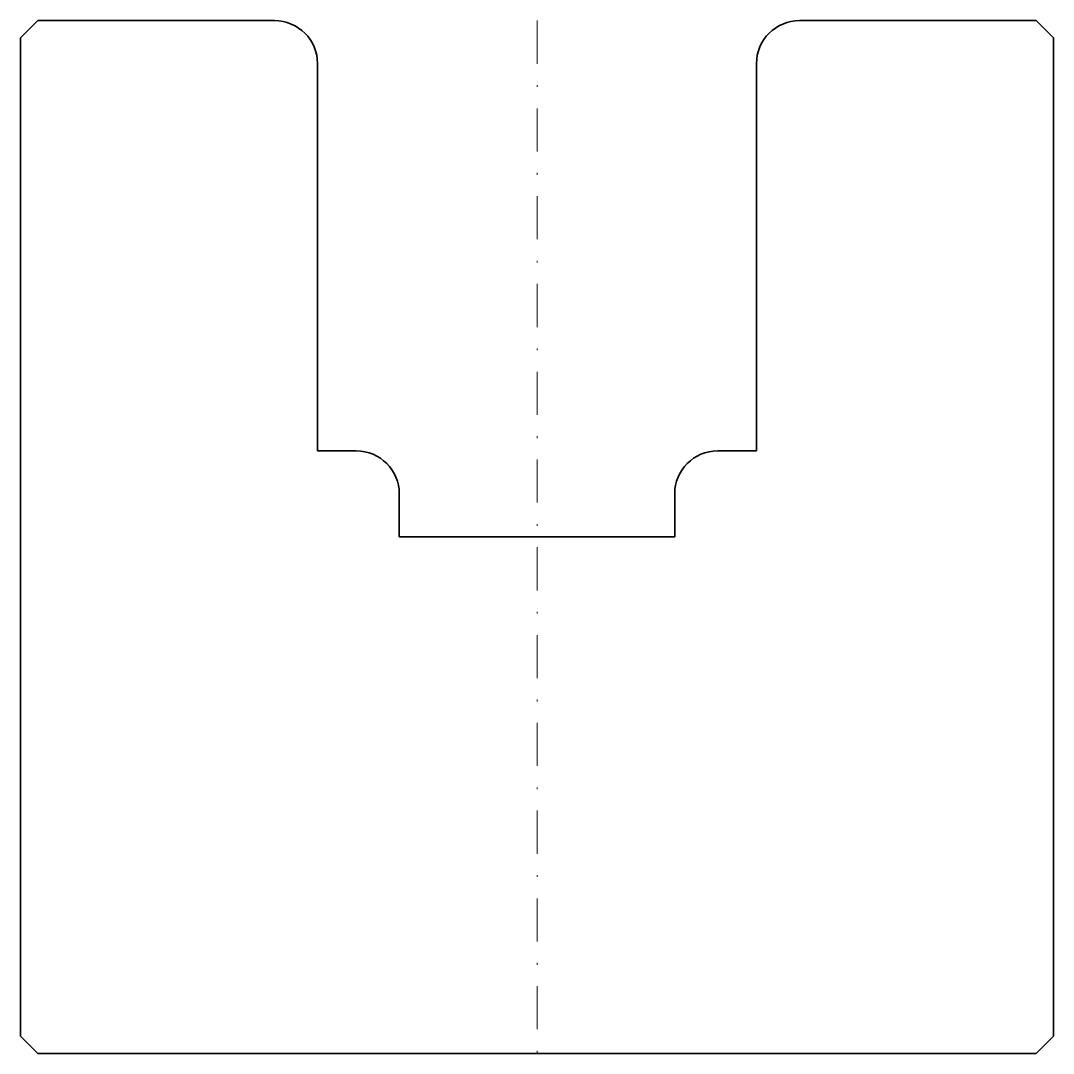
# Model space of a CAD drawing. Header units: millimetres. Extents: x -30 to 30, y -60 to 0.
import ezdxf

# ---------------------------------------------------------------- set-up
doc = ezdxf.new("R2010")
doc.units = ezdxf.units.MM
doc.header["$LTSCALE"] = 5
doc.linetypes.add('AUSGEZOGEN', pattern=[0])
doc.linetypes.add('DASHDOT', pattern=[1, 0.5, -0.25, 0, -0.25])
doc.layers.add('2', color=7, linetype='Continuous')

# ---------------------------------------------------------------- blocks, each defined once
blk = doc.blocks.new('20271_nNn00')
at = {"layer": '2', "color": 7, "linetype": 'AUSGEZOGEN', "lineweight": 35}
for p, q in [((-30, -1), (-29, 0)), ((-29, 0), (-15.25, 0)), ((15.25, 0), (29, 0)), ((29, 0), (30, -1)), ((-30, -59), (-30, -1)), ((30, -1), (30, -59)), ((-12.75, -2.5), (-12.75, -25)), ((12.75, -25), (12.75, -2.5)), ((-12.75, -25), (-10.5, -25)), ((10.5, -25), (12.75, -25)), ((-8, -27.5), (-8, -30)), ((8, -30), (8, -27.5)), ((-8, -30), (8, -30)), ((-29, -60), (-30, -59)), ((30, -59), (29, -60)), ((29, -60), (-29, -60))]:
    blk.add_line(p, q, dxfattribs=at)
for centre, start, end in [((-15.25, -2.5), 0, 90), ((15.25, -2.5), 90, 180), ((-10.5, -27.5), 0, 90), ((10.5, -27.5), 90, 180)]:
    blk.add_arc(centre, 2.5, start, end, dxfattribs=at)

msp = doc.modelspace()

# ---------------------------------------------------------------- linework, layer by layer
at = {"layer": '2', "color": 7, "linetype": 'DASHDOT', "lineweight": 18}
msp.add_line((0, 0), (0, -60), dxfattribs=at)

# ---------------------------------------------------------------- block references
msp.add_blockref('20271_nNn00', (0, 0))

doc.saveas('drawing.dxf')
